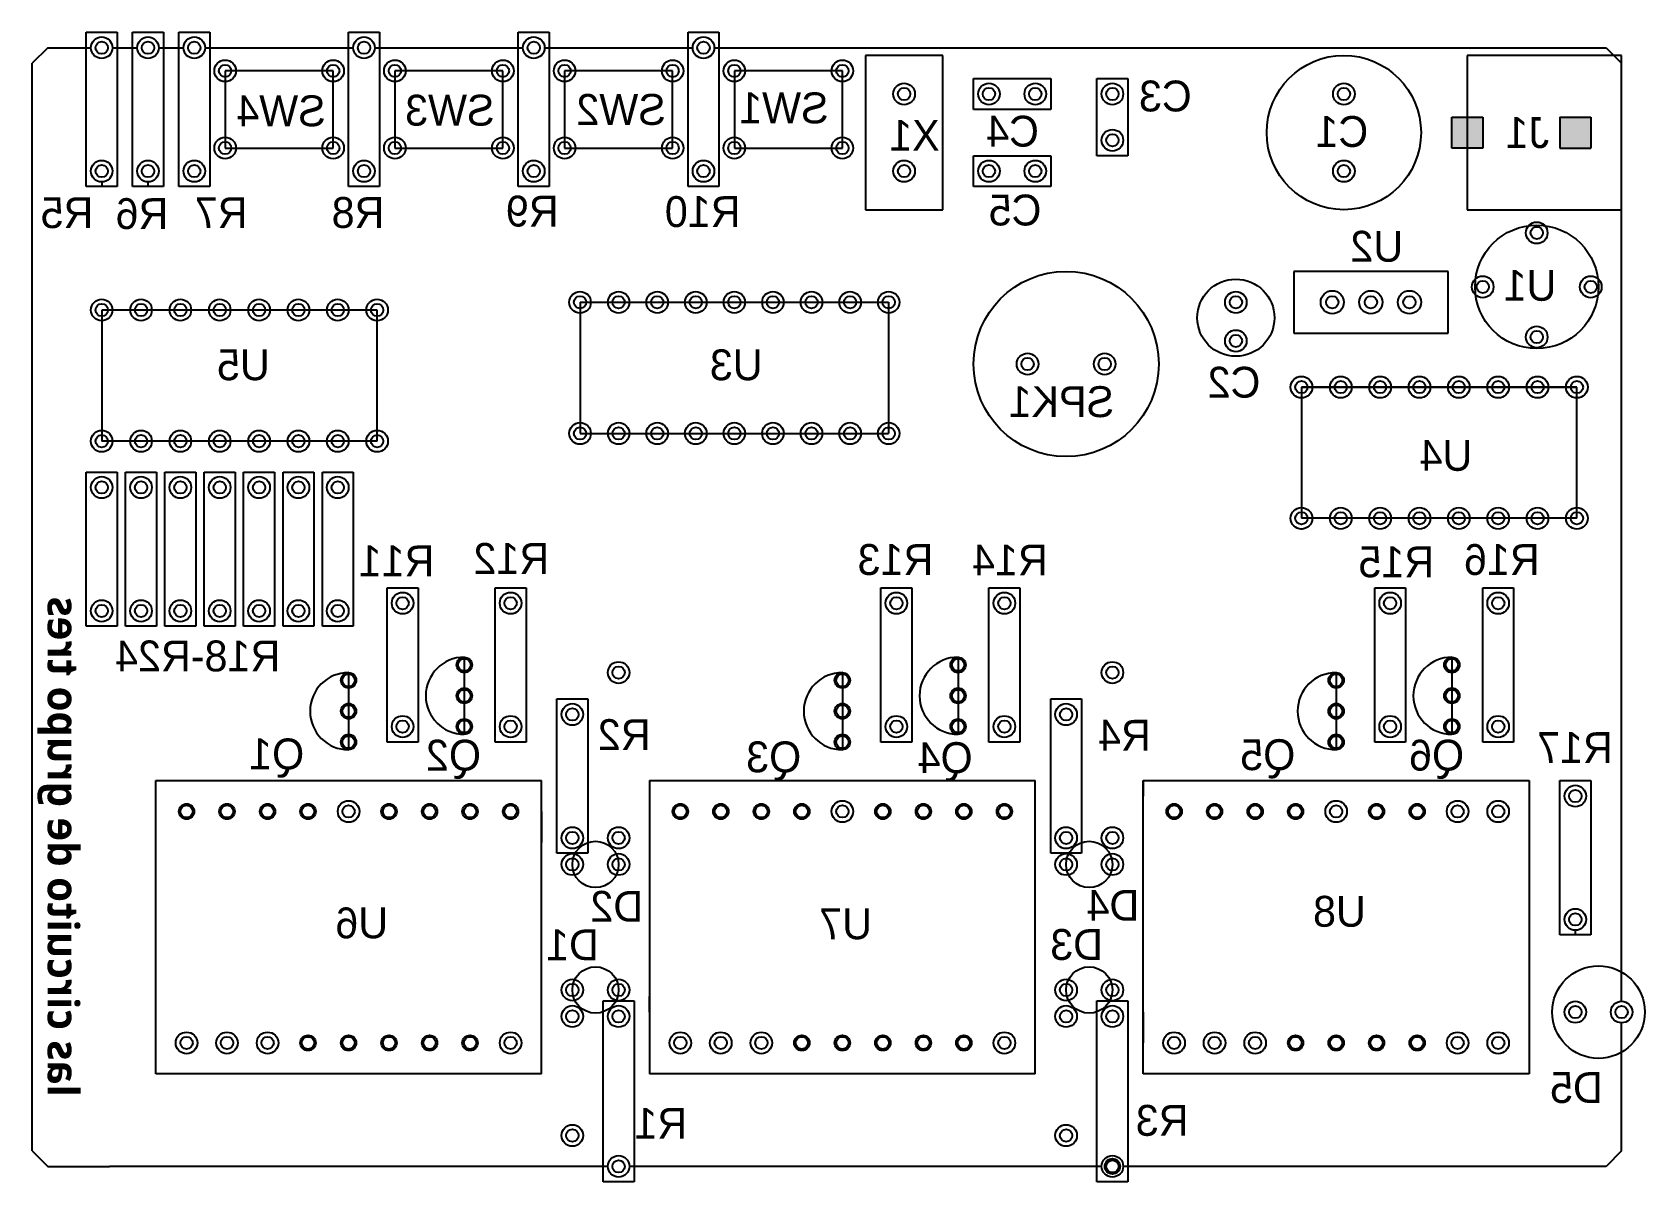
# Model space of a CAD drawing. Header units: inches. Extents: x 1 to 11.4, y 0.8 to 8.3.
import ezdxf

# ---------------------------------------------------------------- set-up
doc = ezdxf.new("R2010")
doc.units = ezdxf.units.IN
doc.header["$MEASUREMENT"] = 0

msp = doc.modelspace()

# ---------------------------------------------------------------- hatches: boundary and pattern name
h = msp.add_hatch(color=256)
h.paths.add_polyline_path([(10.167, 7.716), (10.267, 7.716), (10.367, 7.716), (10.367, 7.516), (10.167, 7.516)])
h.paths.add_polyline_path([(11.067, 7.716), (11.067, 7.516), (10.867, 7.516), (10.867, 7.716)])

# ---------------------------------------------------------------- linework, layer by layer
for p, q in [((1.317, 7.266), (1.317, 8.266)), ((1.317, 8.266), (1.517, 8.266)), ((1.517, 8.266), (1.517, 7.266)), ((1.617, 7.266), (1.617, 8.266)), ((1.617, 8.266), (1.817, 8.266)), ((1.817, 8.266), (1.817, 7.266)), ((1.917, 7.266), (1.917, 8.266)), ((1.917, 8.266), (2.117, 8.266)), ((2.117, 8.266), (2.117, 7.266)), ((3.017, 7.266), (3.017, 8.266)), ((3.017, 8.266), (3.217, 8.266)), ((3.217, 8.266), (3.217, 7.266)), ((4.117, 7.266), (4.117, 8.266)), ((4.117, 8.266), (4.317, 8.266)), ((4.317, 8.266), (4.317, 7.266)), ((5.217, 7.266), (5.217, 8.266)), ((5.217, 8.266), (5.417, 8.266)), ((5.417, 8.266), (5.417, 7.266)), ((1.067, 8.166), (0.967, 8.066)), ((1.067, 8.166), (1.347, 8.166)), ((1.487, 8.166), (1.647, 8.166)), ((1.787, 8.166), (1.947, 8.166)), ((2.087, 8.166), (3.047, 8.166)), ((3.187, 8.166), (4.147, 8.166)), ((4.287, 8.166), (5.247, 8.166)), ((5.387, 8.166), (11.167, 8.166)), ((11.167, 8.166), (11.267, 8.066)), ((0.967, 1.016), (0.967, 8.066)), ((6.367, 8.116), (6.367, 7.116)), ((6.867, 8.116), (6.367, 8.116)), ((6.867, 7.116), (6.867, 8.116)), ((10.267, 8.116), (10.267, 7.116)), ((11.267, 8.116), (10.267, 8.116)), ((11.267, 7.116), (11.267, 8.116)), ((11.267, 1.986), (11.267, 8.066)), ((2.917, 8.016), (2.217, 8.016)), ((2.217, 8.016), (2.217, 7.566)), ((2.217, 7.946), (2.217, 7.716)), ((2.847, 8.016), (2.287, 8.016)), ((2.917, 7.566), (2.917, 8.016)), ((2.917, 7.716), (2.917, 7.946)), ((4.017, 8.016), (3.317, 8.016)), ((3.317, 8.016), (3.317, 7.566)), ((3.317, 7.946), (3.317, 7.716)), ((3.947, 8.016), (3.387, 8.016)), ((4.017, 7.566), (4.017, 8.016)), ((4.017, 7.716), (4.017, 7.946)), ((5.117, 8.016), (4.417, 8.016)), ((4.417, 8.016), (4.417, 7.566)), ((4.417, 7.946), (4.417, 7.716)), ((5.047, 8.016), (4.487, 8.016)), ((5.117, 7.566), (5.117, 8.016)), ((5.117, 7.716), (5.117, 7.946)), ((6.217, 8.016), (5.517, 8.016)), ((5.517, 8.016), (5.517, 7.566)), ((5.517, 7.946), (5.517, 7.716)), ((6.147, 8.016), (5.587, 8.016)), ((6.217, 7.566), (6.217, 8.016)), ((6.217, 7.816), (6.217, 7.946)), ((7.067, 7.966), (7.567, 7.966)), ((7.067, 7.766), (7.067, 7.966)), ((7.567, 7.966), (7.567, 7.766)), ((7.867, 7.466), (7.867, 7.966)), ((7.867, 7.966), (8.067, 7.966)), ((8.067, 7.966), (8.067, 7.466)), ((7.567, 7.766), (7.067, 7.766)), ((10.167, 7.516), (10.167, 7.716)), ((10.167, 7.516), (10.167, 7.716)), ((10.167, 7.716), (10.267, 7.716)), ((10.167, 7.716), (10.267, 7.716)), ((10.267, 7.716), (10.367, 7.716)), ((10.267, 7.716), (10.367, 7.716)), ((10.367, 7.716), (10.367, 7.516)), ((10.367, 7.716), (10.367, 7.516)), ((10.867, 7.716), (11.067, 7.716)), ((10.867, 7.716), (11.067, 7.716)), ((10.867, 7.716), (10.867, 7.516)), ((10.867, 7.716), (10.867, 7.516)), ((11.067, 7.716), (11.067, 7.516)), ((11.067, 7.716), (11.067, 7.516)), ((2.217, 7.566), (2.217, 7.516)), ((2.917, 7.516), (2.917, 7.566)), ((3.317, 7.566), (3.317, 7.516)), ((4.017, 7.516), (4.017, 7.566)), ((4.417, 7.566), (4.417, 7.516)), ((5.117, 7.516), (5.117, 7.566)), ((5.517, 7.566), (5.517, 7.516)), ((6.217, 7.516), (6.217, 7.566)), ((2.217, 7.516), (2.917, 7.516)), ((2.287, 7.516), (2.847, 7.516)), ((3.317, 7.516), (4.017, 7.516)), ((3.387, 7.516), (3.947, 7.516)), ((4.417, 7.516), (5.117, 7.516)), ((4.487, 7.516), (5.047, 7.516)), ((5.517, 7.516), (6.217, 7.516)), ((5.587, 7.516), (6.147, 7.516)), ((7.067, 7.466), (7.567, 7.466)), ((7.067, 7.266), (7.067, 7.466)), ((7.567, 7.466), (7.567, 7.266)), ((8.067, 7.466), (7.867, 7.466)), ((10.367, 7.516), (10.167, 7.516)), ((10.367, 7.516), (10.167, 7.516)), ((10.867, 7.516), (11.067, 7.516)), ((10.867, 7.516), (11.067, 7.516)), ((1.517, 7.266), (1.317, 7.266)), ((1.417, 7.296), (1.417, 7.266)), ((1.817, 7.266), (1.617, 7.266)), ((1.717, 7.296), (1.717, 7.266)), ((2.117, 7.266), (1.917, 7.266)), ((3.217, 7.266), (3.017, 7.266)), ((4.317, 7.266), (4.117, 7.266)), ((5.417, 7.266), (5.217, 7.266)), ((7.567, 7.266), (7.067, 7.266)), ((6.367, 7.116), (6.867, 7.116)), ((10.267, 7.116), (11.267, 7.116)), ((10.142, 6.716), (9.142, 6.716)), ((9.142, 6.716), (9.142, 6.316)), ((10.142, 6.316), (10.142, 6.716)), ((4.517, 6.516), (6.517, 6.516)), ((4.517, 6.516), (6.517, 6.516)), ((4.517, 6.516), (4.517, 5.666)), ((6.517, 6.516), (6.517, 5.666)), ((1.417, 6.466), (1.417, 5.616)), ((3.202, 6.466), (1.417, 6.466)), ((3.202, 5.616), (3.202, 6.466)), ((3.202, 6.316), (3.202, 6.396)), ((6.517, 6.446), (6.517, 6.166)), ((9.142, 6.316), (10.142, 6.316)), ((10.977, 5.966), (9.192, 5.966)), ((9.192, 5.966), (10.977, 5.966)), ((9.192, 5.966), (9.192, 5.116)), ((10.977, 5.116), (10.977, 5.966)), ((10.977, 5.516), (10.977, 5.896)), ((4.517, 5.666), (6.517, 5.666)), ((3.202, 5.616), (1.417, 5.616)), ((10.977, 5.416), (10.977, 5.616)), ((1.317, 4.416), (1.317, 5.416)), ((1.317, 5.416), (1.517, 5.416)), ((1.517, 5.416), (1.517, 4.416)), ((1.572, 4.416), (1.572, 5.416)), ((1.572, 5.416), (1.772, 5.416)), ((1.772, 5.416), (1.772, 4.416)), ((1.827, 4.416), (1.827, 5.416)), ((1.827, 5.416), (2.027, 5.416)), ((2.027, 5.416), (2.027, 4.416)), ((2.082, 5.416), (2.282, 5.416)), ((2.082, 4.416), (2.082, 5.416)), ((2.282, 5.416), (2.282, 4.416)), ((2.337, 4.416), (2.337, 5.416)), ((2.337, 5.416), (2.537, 5.416)), ((2.537, 5.416), (2.537, 4.416)), ((2.592, 4.416), (2.592, 5.416)), ((2.592, 5.416), (2.792, 5.416)), ((2.792, 5.416), (2.792, 4.416)), ((2.847, 4.416), (2.847, 5.416)), ((2.847, 5.416), (3.047, 5.416)), ((3.047, 5.416), (3.047, 4.416)), ((1.317, 4.616), (1.317, 5.316)), ((1.317, 4.613), (1.317, 5.313)), ((1.517, 5.316), (1.517, 4.616)), ((1.517, 5.313), (1.517, 4.613)), ((1.572, 4.616), (1.572, 5.316)), ((1.572, 4.613), (1.572, 5.313)), ((1.772, 5.316), (1.772, 4.616)), ((1.772, 5.313), (1.772, 4.613)), ((1.827, 4.616), (1.827, 5.316)), ((1.827, 4.613), (1.827, 5.313)), ((2.027, 5.316), (2.027, 4.616)), ((2.027, 5.313), (2.027, 4.613)), ((2.082, 4.616), (2.082, 5.316)), ((2.082, 4.613), (2.082, 5.313)), ((2.282, 5.316), (2.282, 4.616)), ((2.282, 5.313), (2.282, 4.613)), ((2.337, 4.616), (2.337, 5.316)), ((2.337, 4.613), (2.337, 5.313)), ((2.537, 5.316), (2.537, 4.616)), ((2.537, 5.313), (2.537, 4.613)), ((2.592, 4.616), (2.592, 5.316)), ((2.592, 4.613), (2.592, 5.313)), ((2.792, 5.316), (2.792, 4.616)), ((2.792, 5.313), (2.792, 4.613)), ((2.847, 4.613), (2.847, 5.313)), ((3.047, 5.313), (3.047, 4.613)), ((9.192, 5.166), (9.192, 5.116)), ((10.977, 5.116), (9.192, 5.116)), ((9.192, 5.046), (9.192, 5.041)), ((3.267, 3.666), (3.267, 4.666)), ((3.267, 3.966), (3.267, 4.666)), ((3.267, 4.666), (3.467, 4.666)), ((3.267, 4.666), (3.467, 4.666)), ((3.467, 4.666), (3.467, 3.666)), ((3.467, 4.666), (3.467, 3.966)), ((3.967, 3.666), (3.967, 4.666)), ((3.967, 3.966), (3.967, 4.666)), ((3.967, 4.666), (4.167, 4.666)), ((3.967, 4.666), (4.167, 4.666)), ((4.167, 4.666), (4.167, 3.666)), ((4.167, 4.666), (4.167, 3.966)), ((6.467, 3.666), (6.467, 4.666)), ((6.467, 3.966), (6.467, 4.666)), ((6.467, 4.666), (6.667, 4.666)), ((6.467, 4.666), (6.667, 4.666)), ((6.667, 4.666), (6.667, 3.666)), ((6.667, 4.666), (6.667, 3.966)), ((7.167, 3.666), (7.167, 4.666)), ((7.167, 3.966), (7.167, 4.666)), ((7.167, 4.666), (7.367, 4.666)), ((7.167, 4.666), (7.367, 4.666)), ((7.367, 4.666), (7.367, 3.666)), ((7.367, 4.666), (7.367, 3.966)), ((9.667, 3.666), (9.667, 4.666)), ((9.667, 3.966), (9.667, 4.666)), ((9.667, 4.666), (9.867, 4.666)), ((9.667, 4.666), (9.867, 4.666)), ((9.867, 4.666), (9.867, 3.666)), ((9.867, 4.666), (9.867, 3.966)), ((10.367, 3.666), (10.367, 4.666)), ((10.367, 3.966), (10.367, 4.666)), ((10.367, 4.666), (10.567, 4.666)), ((10.367, 4.666), (10.567, 4.666)), ((10.567, 4.666), (10.567, 3.666)), ((10.567, 4.666), (10.567, 3.966)), ((3.267, 3.866), (3.267, 4.566)), ((3.267, 3.863), (3.267, 4.563)), ((3.467, 4.566), (3.467, 3.866)), ((3.467, 4.563), (3.467, 3.863)), ((3.967, 3.866), (3.967, 4.566)), ((3.967, 3.863), (3.967, 4.563)), ((4.167, 4.566), (4.167, 3.866)), ((4.167, 4.563), (4.167, 3.863)), ((6.467, 3.866), (6.467, 4.566)), ((6.467, 3.863), (6.467, 4.563)), ((6.667, 4.566), (6.667, 3.866)), ((6.667, 4.563), (6.667, 3.863)), ((7.167, 3.866), (7.167, 4.566)), ((7.167, 3.863), (7.167, 4.563)), ((7.367, 4.566), (7.367, 3.866)), ((7.367, 4.563), (7.367, 3.863)), ((9.667, 3.866), (9.667, 4.566)), ((9.667, 3.863), (9.667, 4.563)), ((9.867, 4.566), (9.867, 3.866)), ((9.867, 4.563), (9.867, 3.863)), ((10.367, 3.866), (10.367, 4.566)), ((10.367, 3.863), (10.367, 4.563)), ((10.567, 4.566), (10.567, 3.866)), ((10.567, 4.563), (10.567, 3.863)), ((1.517, 4.416), (1.317, 4.416)), ((1.517, 4.416), (1.487, 4.416)), ((1.517, 4.416), (1.517, 4.416)), ((1.772, 4.416), (1.572, 4.416)), ((1.772, 4.416), (1.742, 4.416)), ((1.772, 4.416), (1.772, 4.416)), ((2.027, 4.416), (1.827, 4.416)), ((2.027, 4.416), (1.997, 4.416)), ((2.027, 4.416), (2.027, 4.416)), ((2.282, 4.416), (2.082, 4.416)), ((2.282, 4.416), (2.252, 4.416)), ((2.282, 4.416), (2.282, 4.416)), ((2.537, 4.416), (2.337, 4.416)), ((2.537, 4.416), (2.507, 4.416)), ((2.537, 4.416), (2.537, 4.416)), ((2.792, 4.416), (2.592, 4.416)), ((2.767, 4.416), (2.754, 4.416)), ((2.792, 4.416), (2.762, 4.416)), ((2.792, 4.416), (2.792, 4.416)), ((3.047, 4.416), (2.847, 4.416)), ((3.047, 4.416), (3.017, 4.416)), ((3.047, 4.416), (3.047, 4.416)), ((3.767, 4.216), (3.767, 3.716)), ((6.967, 4.216), (6.967, 3.716)), ((10.167, 4.216), (10.167, 3.716)), ((3.017, 4.116), (3.017, 3.616)), ((3.017, 4.116), (3.017, 4.116)), ((6.217, 4.116), (6.217, 3.616)), ((9.417, 4.116), (9.417, 3.616)), ((4.367, 2.945), (4.367, 3.945)), ((4.367, 3.245), (4.367, 3.945)), ((4.367, 3.945), (4.567, 3.945)), ((4.367, 3.945), (4.567, 3.945)), ((4.567, 3.945), (4.567, 2.945)), ((4.567, 3.945), (4.567, 3.245)), ((7.567, 2.945), (7.567, 3.945)), ((7.567, 3.245), (7.567, 3.945)), ((7.567, 3.945), (7.767, 3.945)), ((7.567, 3.945), (7.767, 3.945)), ((7.767, 3.945), (7.767, 2.945)), ((7.767, 3.945), (7.767, 3.245)), ((4.367, 3.145), (4.367, 3.845)), ((4.367, 3.141), (4.367, 3.841)), ((4.567, 3.845), (4.567, 3.145)), ((4.567, 3.841), (4.567, 3.141)), ((7.567, 3.145), (7.567, 3.845)), ((7.567, 3.141), (7.567, 3.841)), ((7.767, 3.845), (7.767, 3.145)), ((7.767, 3.841), (7.767, 3.141)), ((3.467, 3.666), (3.267, 3.666)), ((3.467, 3.666), (3.437, 3.666)), ((3.467, 3.666), (3.467, 3.666)), ((3.767, 3.716), (3.767, 3.716)), ((4.167, 3.666), (3.967, 3.666)), ((4.167, 3.666), (4.137, 3.666)), ((4.167, 3.666), (4.167, 3.666)), ((6.667, 3.666), (6.467, 3.666)), ((6.667, 3.666), (6.637, 3.666)), ((6.667, 3.666), (6.667, 3.666)), ((7.367, 3.666), (7.167, 3.666)), ((7.367, 3.666), (7.337, 3.666)), ((7.367, 3.666), (7.367, 3.666)), ((9.867, 3.666), (9.667, 3.666)), ((9.867, 3.666), (9.837, 3.666)), ((9.867, 3.666), (9.867, 3.666)), ((10.567, 3.666), (10.367, 3.666)), ((10.567, 3.666), (10.537, 3.666)), ((10.567, 3.666), (10.567, 3.666)), ((4.367, 2.945), (4.367, 3.645)), ((4.567, 3.645), (4.567, 2.945)), ((7.567, 2.945), (7.567, 3.645)), ((7.767, 3.645), (7.767, 2.945)), ((1.767, 1.516), (1.767, 3.416)), ((1.767, 3.416), (1.967, 3.416)), ((1.967, 3.416), (4.267, 3.416)), ((3.642, 3.416), (3.836, 3.416)), ((3.936, 3.416), (4.267, 3.416)), ((4.267, 1.516), (4.267, 3.416)), ((4.267, 3.416), (4.267, 3.416)), ((4.967, 3.416), (7.467, 3.416)), ((4.967, 3.416), (4.967, 2.616)), ((4.967, 3.416), (4.967, 3.316)), ((5.398, 3.416), (5.592, 3.416)), ((6.742, 3.416), (7.136, 3.416)), ((6.842, 3.416), (7.036, 3.416)), ((7.467, 1.516), (7.467, 3.416)), ((7.467, 3.416), (7.467, 3.416)), ((8.167, 3.416), (10.667, 3.416)), ((8.167, 1.516), (8.167, 3.416)), ((8.167, 3.416), (8.167, 3.316)), ((8.598, 3.416), (8.792, 3.416)), ((9.911, 3.416), (10.367, 3.416)), ((10.667, 3.416), (10.667, 1.516)), ((10.867, 3.416), (11.067, 3.416)), ((10.867, 2.416), (10.867, 3.416)), ((11.067, 3.416), (11.067, 2.416)), ((10.867, 2.616), (10.867, 3.316)), ((10.867, 2.613), (10.867, 3.313)), ((11.067, 3.316), (11.067, 2.616)), ((11.067, 3.313), (11.067, 2.613)), ((4.267, 3.216), (4.267, 3.016)), ((4.267, 3.216), (4.267, 3.016)), ((7.467, 3.016), (7.467, 3.216)), ((7.467, 3.016), (7.467, 3.116)), ((10.867, 2.416), (10.867, 3.116)), ((11.067, 3.116), (11.067, 2.416)), ((4.267, 2.716), (4.267, 3.016)), ((4.267, 2.716), (4.267, 3.016)), ((4.567, 2.945), (4.367, 2.945)), ((4.567, 2.945), (4.367, 2.945)), ((4.567, 2.945), (4.537, 2.945)), ((4.567, 2.945), (4.567, 2.945)), ((7.467, 2.716), (7.467, 3.016)), ((7.767, 2.945), (7.567, 2.945)), ((7.767, 2.945), (7.567, 2.945)), ((7.767, 2.945), (7.737, 2.945)), ((7.767, 2.945), (7.767, 2.945)), ((4.267, 2.716), (4.267, 2.716)), ((4.967, 2.616), (4.967, 1.516)), ((11.067, 2.416), (10.867, 2.416)), ((11.067, 2.416), (10.867, 2.416)), ((10.967, 2.446), (10.967, 2.416)), ((11.067, 2.416), (11.037, 2.416)), ((11.067, 2.416), (11.067, 2.416)), ((4.667, 1.988), (4.867, 1.988)), ((4.667, 1.288), (4.667, 1.988)), ((4.867, 1.988), (4.867, 1.288)), ((4.967, 1.916), (4.967, 2.016)), ((7.867, 1.288), (7.867, 1.988)), ((7.867, 1.988), (8.067, 1.988)), ((8.067, 1.988), (8.067, 1.288)), ((8.167, 1.916), (8.167, 2.016)), ((4.967, 1.916), (4.967, 1.716)), ((4.967, 1.916), (4.967, 1.516)), ((4.967, 1.916), (4.967, 1.716)), ((8.167, 1.516), (8.167, 1.916)), ((8.167, 1.916), (8.167, 1.716)), ((11.267, 1.016), (11.267, 1.846)), ((4.267, 1.516), (1.767, 1.516)), ((7.467, 1.516), (4.967, 1.516)), ((10.667, 1.516), (8.167, 1.516)), ((4.667, 0.816), (4.667, 1.288)), ((4.867, 1.288), (4.867, 0.816)), ((7.867, 0.816), (7.867, 1.288)), ((8.067, 1.288), (8.067, 0.816)), ((0.967, 1.016), (1.067, 0.916)), ((11.267, 1.016), (11.167, 0.916)), ((1.067, 0.916), (1.467, 0.916)), ((4.697, 0.916), (1.467, 0.916)), ((7.897, 0.916), (4.837, 0.916)), ((11.167, 0.916), (8.037, 0.916)), ((4.867, 0.816), (4.667, 0.816)), ((8.067, 0.816), (7.867, 0.816))]:
    msp.add_line(p, q)
for centre, radius in [((1.417, 8.166), 0.07), ((1.417, 8.166), 0.04), ((1.717, 8.166), 0.07), ((1.717, 8.166), 0.04), ((2.017, 8.166), 0.07), ((2.017, 8.166), 0.04), ((3.117, 8.166), 0.07), ((3.117, 8.166), 0.04), ((4.217, 8.166), 0.07), ((4.217, 8.166), 0.04), ((5.317, 8.166), 0.07), ((5.317, 8.166), 0.04), ((2.217, 8.016), 0.07), ((2.217, 8.016), 0.04), ((2.917, 8.016), 0.07), ((2.917, 8.016), 0.04), ((3.317, 8.016), 0.07), ((3.317, 8.016), 0.04), ((4.017, 8.016), 0.07), ((4.017, 8.016), 0.04), ((4.417, 8.016), 0.07), ((4.417, 8.016), 0.04), ((5.117, 8.016), 0.07), ((5.117, 8.016), 0.04), ((5.517, 8.016), 0.07), ((5.517, 8.016), 0.04), ((6.217, 8.016), 0.07), ((6.217, 8.016), 0.04), ((9.467, 7.616), 0.5), ((6.617, 7.866), 0.07), ((6.617, 7.866), 0.04), ((7.167, 7.866), 0.07), ((7.167, 7.866), 0.04), ((7.467, 7.866), 0.07), ((7.467, 7.866), 0.04), ((7.967, 7.866), 0.07), ((7.967, 7.866), 0.04), ((9.467, 7.866), 0.07), ((9.467, 7.866), 0.04), ((7.967, 7.566), 0.07), ((2.217, 7.516), 0.07), ((2.217, 7.516), 0.04), ((2.917, 7.516), 0.07), ((2.917, 7.516), 0.04), ((3.317, 7.516), 0.07), ((3.317, 7.516), 0.04), ((4.017, 7.516), 0.07), ((4.017, 7.516), 0.04), ((4.417, 7.516), 0.07), ((4.417, 7.516), 0.04), ((5.117, 7.516), 0.07), ((5.117, 7.516), 0.04), ((5.517, 7.516), 0.07), ((5.517, 7.516), 0.04), ((6.217, 7.516), 0.07), ((6.217, 7.516), 0.04), ((7.967, 7.566), 0.04), ((1.417, 7.366), 0.07), ((1.717, 7.366), 0.07), ((2.017, 7.366), 0.07), ((3.117, 7.366), 0.07), ((4.217, 7.366), 0.07), ((5.317, 7.366), 0.07), ((6.617, 7.366), 0.07), ((7.167, 7.366), 0.07), ((7.467, 7.366), 0.07), ((9.467, 7.366), 0.07), ((1.417, 7.366), 0.04), ((1.717, 7.366), 0.04), ((2.017, 7.366), 0.04), ((3.117, 7.366), 0.04), ((4.217, 7.366), 0.04), ((5.317, 7.366), 0.04), ((6.617, 7.366), 0.04), ((7.167, 7.366), 0.04), ((7.467, 7.366), 0.04), ((9.467, 7.366), 0.04), ((10.717, 6.616), 0.4), ((10.717, 6.966), 0.07), ((10.717, 6.966), 0.04), ((7.667, 6.116), 0.6), ((4.517, 6.516), 0.07), ((4.767, 6.516), 0.07), ((5.017, 6.516), 0.07), ((5.267, 6.516), 0.07), ((5.517, 6.516), 0.07), ((5.767, 6.516), 0.07), ((6.017, 6.516), 0.07), ((6.267, 6.516), 0.07), ((6.517, 6.516), 0.07), ((8.767, 6.416), 0.25), ((8.767, 6.516), 0.07), ((9.392, 6.516), 0.075), ((9.642, 6.516), 0.075), ((9.892, 6.516), 0.075), ((10.367, 6.616), 0.07), ((10.367, 6.616), 0.04), ((11.067, 6.616), 0.07), ((11.067, 6.616), 0.04), ((1.417, 6.466), 0.07), ((1.417, 6.466), 0.04), ((1.672, 6.466), 0.07), ((1.672, 6.466), 0.04), ((1.927, 6.466), 0.07), ((1.927, 6.466), 0.04), ((2.182, 6.466), 0.07), ((2.182, 6.466), 0.04), ((2.437, 6.466), 0.07), ((2.437, 6.466), 0.04), ((2.692, 6.466), 0.07), ((2.692, 6.466), 0.04), ((2.947, 6.466), 0.07), ((2.947, 6.466), 0.04), ((3.202, 6.466), 0.07), ((3.202, 6.466), 0.04), ((4.517, 6.516), 0.04), ((4.767, 6.516), 0.04), ((5.017, 6.516), 0.04), ((5.267, 6.516), 0.04), ((5.517, 6.516), 0.04), ((5.767, 6.516), 0.04), ((6.017, 6.516), 0.04), ((6.267, 6.516), 0.04), ((6.517, 6.516), 0.04), ((8.767, 6.516), 0.04), ((9.392, 6.516), 0.04), ((9.642, 6.516), 0.04), ((9.892, 6.516), 0.04), ((8.767, 6.266), 0.07), ((8.767, 6.266), 0.04), ((10.717, 6.291), 0.07), ((10.717, 6.291), 0.04), ((7.417, 6.116), 0.07), ((7.917, 6.116), 0.07), ((7.417, 6.116), 0.04), ((7.917, 6.116), 0.04), ((9.192, 5.966), 0.07), ((9.192, 5.966), 0.04), ((9.447, 5.966), 0.07), ((9.447, 5.966), 0.04), ((9.702, 5.966), 0.07), ((9.702, 5.966), 0.04), ((9.957, 5.966), 0.07), ((9.957, 5.966), 0.04), ((10.212, 5.966), 0.07), ((10.212, 5.966), 0.04), ((10.467, 5.966), 0.07), ((10.467, 5.966), 0.04), ((10.722, 5.966), 0.07), ((10.722, 5.966), 0.04), ((10.977, 5.966), 0.07), ((10.977, 5.966), 0.04), ((1.417, 5.616), 0.07), ((1.417, 5.616), 0.04), ((1.672, 5.616), 0.07), ((1.672, 5.616), 0.04), ((1.927, 5.616), 0.07), ((1.927, 5.616), 0.04), ((2.182, 5.616), 0.07), ((2.182, 5.616), 0.04), ((2.437, 5.616), 0.07), ((2.437, 5.616), 0.04), ((2.692, 5.616), 0.07), ((2.692, 5.616), 0.04), ((2.947, 5.616), 0.07), ((2.947, 5.616), 0.04), ((3.202, 5.616), 0.07), ((3.202, 5.616), 0.04), ((4.517, 5.666), 0.07), ((4.517, 5.666), 0.04), ((4.767, 5.666), 0.07), ((4.767, 5.666), 0.04), ((5.017, 5.666), 0.07), ((5.017, 5.666), 0.04), ((5.267, 5.666), 0.07), ((5.267, 5.666), 0.04), ((5.517, 5.666), 0.07), ((5.517, 5.666), 0.04), ((5.767, 5.666), 0.07), ((5.767, 5.666), 0.04), ((6.017, 5.666), 0.07), ((6.017, 5.666), 0.04), ((6.267, 5.666), 0.07), ((6.267, 5.666), 0.04), ((6.517, 5.666), 0.07), ((6.517, 5.666), 0.04), ((1.417, 5.316), 0.07), ((1.417, 5.316), 0.04), ((1.672, 5.316), 0.07), ((1.672, 5.316), 0.04), ((1.927, 5.316), 0.07), ((1.927, 5.316), 0.04), ((2.182, 5.316), 0.07), ((2.182, 5.316), 0.04), ((2.437, 5.316), 0.07), ((2.437, 5.316), 0.04), ((2.692, 5.316), 0.07), ((2.692, 5.316), 0.04), ((2.947, 5.316), 0.07), ((2.947, 5.316), 0.04), ((9.192, 5.116), 0.07), ((9.192, 5.116), 0.04), ((9.447, 5.116), 0.07), ((9.447, 5.116), 0.04), ((9.702, 5.116), 0.07), ((9.702, 5.116), 0.04), ((9.957, 5.116), 0.07), ((9.957, 5.116), 0.04), ((10.212, 5.116), 0.07), ((10.212, 5.116), 0.04), ((10.467, 5.116), 0.07), ((10.467, 5.116), 0.04), ((10.722, 5.116), 0.07), ((10.722, 5.116), 0.04), ((10.977, 5.116), 0.07), ((10.977, 5.116), 0.04), ((3.367, 4.566), 0.07), ((3.367, 4.566), 0.04), ((4.067, 4.566), 0.07), ((4.067, 4.566), 0.04), ((6.567, 4.566), 0.07), ((6.567, 4.566), 0.04), ((7.267, 4.566), 0.07), ((7.267, 4.566), 0.04), ((9.767, 4.566), 0.07), ((9.767, 4.566), 0.04), ((10.467, 4.566), 0.07), ((10.467, 4.566), 0.04), ((1.417, 4.516), 0.07), ((1.417, 4.516), 0.04), ((1.672, 4.516), 0.07), ((1.672, 4.516), 0.04), ((1.927, 4.516), 0.07), ((1.927, 4.516), 0.04), ((2.182, 4.516), 0.07), ((2.182, 4.516), 0.04), ((2.437, 4.516), 0.07), ((2.437, 4.516), 0.04), ((2.692, 4.516), 0.07), ((2.692, 4.516), 0.04), ((2.947, 4.516), 0.07), ((2.947, 4.516), 0.04), ((3.767, 4.166), 0.05), ((3.767, 4.166), 0.04), ((4.767, 4.116), 0.07), ((6.967, 4.166), 0.05), ((6.967, 4.166), 0.04), ((7.967, 4.116), 0.07), ((10.167, 4.166), 0.05), ((10.167, 4.166), 0.04), ((3.017, 4.066), 0.05), ((3.017, 4.066), 0.04), ((4.767, 4.116), 0.04), ((6.217, 4.066), 0.05), ((6.217, 4.066), 0.04), ((7.967, 4.116), 0.04), ((9.417, 4.066), 0.05), ((9.417, 4.066), 0.04), ((3.767, 3.966), 0.05), ((3.767, 3.966), 0.04), ((6.967, 3.966), 0.05), ((6.967, 3.966), 0.04), ((10.167, 3.966), 0.05), ((10.167, 3.966), 0.04), ((3.017, 3.866), 0.05), ((3.017, 3.866), 0.04), ((4.467, 3.845), 0.07), ((4.467, 3.845), 0.04), ((6.217, 3.866), 0.05), ((6.217, 3.866), 0.04), ((7.667, 3.845), 0.07), ((7.667, 3.845), 0.04), ((9.417, 3.866), 0.05), ((9.417, 3.866), 0.04), ((3.367, 3.766), 0.07), ((3.367, 3.766), 0.04), ((3.767, 3.766), 0.05), ((3.767, 3.766), 0.04), ((4.067, 3.766), 0.07), ((4.067, 3.766), 0.04), ((6.567, 3.766), 0.07), ((6.567, 3.766), 0.04), ((6.967, 3.766), 0.05), ((6.967, 3.766), 0.04), ((7.267, 3.766), 0.07), ((7.267, 3.766), 0.04), ((9.767, 3.766), 0.07), ((9.767, 3.766), 0.04), ((10.167, 3.766), 0.05), ((10.167, 3.766), 0.04), ((10.467, 3.766), 0.07), ((10.467, 3.766), 0.04), ((3.017, 3.666), 0.05), ((3.017, 3.666), 0.04), ((6.217, 3.666), 0.05), ((6.217, 3.666), 0.04), ((9.417, 3.666), 0.05), ((9.417, 3.666), 0.04), ((10.967, 3.316), 0.07), ((10.967, 3.316), 0.04), ((1.967, 3.216), 0.05), ((1.967, 3.216), 0.04), ((2.229, 3.216), 0.05), ((2.229, 3.216), 0.04), ((2.492, 3.216), 0.05), ((2.492, 3.216), 0.04), ((2.754, 3.216), 0.05), ((2.754, 3.216), 0.04), ((3.017, 3.216), 0.07), ((3.017, 3.216), 0.04), ((3.279, 3.216), 0.05), ((3.279, 3.216), 0.04), ((3.542, 3.216), 0.05), ((3.542, 3.216), 0.04), ((3.804, 3.216), 0.05), ((3.804, 3.216), 0.04), ((4.067, 3.216), 0.05), ((4.067, 3.216), 0.04), ((5.167, 3.216), 0.05), ((5.167, 3.216), 0.04), ((5.429, 3.216), 0.05), ((5.429, 3.216), 0.04), ((5.692, 3.216), 0.05), ((5.692, 3.216), 0.04), ((5.954, 3.216), 0.05), ((5.954, 3.216), 0.04), ((6.217, 3.216), 0.07), ((6.217, 3.216), 0.04), ((6.479, 3.216), 0.05), ((6.479, 3.216), 0.04), ((6.742, 3.216), 0.05), ((6.742, 3.216), 0.04), ((7.004, 3.216), 0.05), ((7.004, 3.216), 0.04), ((7.267, 3.216), 0.05), ((7.267, 3.216), 0.04), ((8.367, 3.216), 0.05), ((8.367, 3.216), 0.04), ((8.629, 3.216), 0.05), ((8.629, 3.216), 0.04), ((8.892, 3.216), 0.05), ((8.892, 3.216), 0.04), ((9.154, 3.216), 0.05), ((9.154, 3.216), 0.04), ((9.417, 3.216), 0.07), ((9.417, 3.216), 0.04), ((9.679, 3.216), 0.05), ((9.679, 3.216), 0.04), ((9.942, 3.216), 0.05), ((9.942, 3.216), 0.04), ((10.204, 3.216), 0.07), ((10.204, 3.216), 0.04), ((10.467, 3.216), 0.07), ((10.467, 3.216), 0.04), ((4.467, 3.045), 0.07), ((4.467, 3.045), 0.04), ((4.767, 3.045), 0.07), ((4.767, 3.045), 0.04), ((7.667, 3.045), 0.07), ((7.667, 3.045), 0.04), ((7.967, 3.045), 0.07), ((7.967, 3.045), 0.04), ((4.467, 2.873), 0.07), ((4.617, 2.873), 0.15), ((4.767, 2.873), 0.07), ((7.667, 2.873), 0.07), ((7.817, 2.873), 0.15), ((7.967, 2.873), 0.07), ((4.467, 2.873), 0.04), ((4.767, 2.873), 0.04), ((7.667, 2.873), 0.04), ((7.967, 2.873), 0.04), ((10.967, 2.516), 0.07), ((10.967, 2.516), 0.04), ((4.617, 2.059), 0.15), ((7.817, 2.059), 0.15), ((11.117, 1.916), 0.3), ((4.467, 2.059), 0.07), ((4.467, 2.059), 0.04), ((4.767, 2.059), 0.07), ((4.767, 2.059), 0.04), ((7.667, 2.059), 0.07), ((7.667, 2.059), 0.04), ((7.967, 2.059), 0.07), ((7.967, 2.059), 0.04), ((10.967, 1.916), 0.07), ((11.267, 1.916), 0.07), ((4.467, 1.888), 0.07), ((4.467, 1.888), 0.04), ((4.767, 1.888), 0.07), ((4.767, 1.888), 0.04), ((7.667, 1.888), 0.07), ((7.667, 1.888), 0.04), ((7.967, 1.888), 0.07), ((7.967, 1.888), 0.04), ((10.967, 1.916), 0.04), ((11.267, 1.916), 0.04), ((1.967, 1.716), 0.07), ((2.229, 1.716), 0.07), ((2.492, 1.716), 0.07), ((4.067, 1.716), 0.07), ((5.167, 1.716), 0.07), ((5.429, 1.716), 0.07), ((5.692, 1.716), 0.07), ((7.267, 1.716), 0.07), ((8.367, 1.716), 0.07), ((8.629, 1.716), 0.07), ((8.892, 1.716), 0.07), ((10.204, 1.716), 0.07), ((10.467, 1.716), 0.07), ((1.967, 1.716), 0.04), ((2.229, 1.716), 0.04), ((2.492, 1.716), 0.04), ((2.754, 1.716), 0.05), ((2.754, 1.716), 0.04), ((3.017, 1.716), 0.05), ((3.017, 1.716), 0.04), ((3.279, 1.716), 0.05), ((3.279, 1.716), 0.04), ((3.542, 1.716), 0.05), ((3.542, 1.716), 0.04), ((3.804, 1.716), 0.05), ((3.804, 1.716), 0.04), ((4.067, 1.716), 0.04), ((5.167, 1.716), 0.04), ((5.429, 1.716), 0.04), ((5.692, 1.716), 0.04), ((5.954, 1.716), 0.05), ((5.954, 1.716), 0.04), ((6.217, 1.716), 0.05), ((6.217, 1.716), 0.04), ((6.479, 1.716), 0.05), ((6.479, 1.716), 0.04), ((6.742, 1.716), 0.05), ((6.742, 1.716), 0.04), ((7.004, 1.716), 0.05), ((7.004, 1.716), 0.04), ((7.267, 1.716), 0.04), ((8.367, 1.716), 0.04), ((8.629, 1.716), 0.04), ((8.892, 1.716), 0.04), ((9.154, 1.716), 0.05), ((9.154, 1.716), 0.04), ((9.417, 1.716), 0.05), ((9.417, 1.716), 0.04), ((9.679, 1.716), 0.05), ((9.679, 1.716), 0.04), ((9.942, 1.716), 0.05), ((9.942, 1.716), 0.04), ((10.204, 1.716), 0.04), ((10.467, 1.716), 0.04), ((4.467, 1.116), 0.07), ((4.467, 1.116), 0.04), ((7.667, 1.116), 0.07), ((7.667, 1.116), 0.04), ((4.767, 0.916), 0.07), ((4.767, 0.916), 0.04), ((7.967, 0.916), 0.07), ((7.967, 0.916), 0.05), ((7.967, 0.916), 0.04)]:
    msp.add_circle(centre, radius)
for centre in [(3.767, 3.966), (6.967, 3.966), (10.167, 3.966), (3.017, 3.866), (6.217, 3.866), (9.417, 3.866)]:
    msp.add_arc(centre, 0.25, 90, 270)

# ---------------------------------------------------------------- texts
at = {"extrusion": (0, 0, -1), "char_height": 0.2, "attachment_point": 1}
for s, insert, width, text_direction in [('C3', (8.481, 7.953), 0.6, (-1, 0, 0)), ('SW4', (2.869, 7.857), 0.6, (-1, 0, 0)), ('SW3', (3.963, 7.861), 0.6, (-1, 0, 0)), ('SW2', (5.073, 7.866), 0.6, (-1, 0, 0)), ('SW1', (6.128, 7.876), 0.6, (-1, 0, 0)), ('X1', (6.848, 7.698), 0.6, (-1, 0, 0)), ('C4', (7.491, 7.725), 0.6, (-1, 0, 0)), ('C1', (9.625, 7.723), 0.6, (-1, 0, 0)), ('J1', (10.797, 7.716), 0.6, (-1, 0, 0)), ('C5', (7.507, 7.214), 0.6, (-1, 0, 0)), ('R5', (1.363, 7.197), 0.6, (-1, 0, 0)), ('R6', (1.849, 7.191), 0.6, (-1, 0, 0)), ('R7', (2.362, 7.197), 0.6, (-1, 0, 0)), ('R8', (3.249, 7.198), 0.6, (-1, 0, 0)), ('R9', (4.378, 7.207), 0.6, (-1, 0, 0)), ('R10', (5.557, 7.204), 0.6, (-1, 0, 0)), ('U2', (9.851, 6.979), 0.6, (-1, 0, 0)), ('U1', (10.844, 6.726), 0.6, (-1, 0, 0)), ('U5', (2.506, 6.211), 0.6, (-1, 0, 0)), ('U3', (5.7, 6.211), 0.6, (-1, 0, 0)), ('C2', (8.926, 6.098), 0.6, (-1, 0, 0)), ('SPK1', (7.978, 5.972), 0.6, (-1, 0, 0)), ('U4', (10.299, 5.624), 0.6, (-1, 0, 0)), ('R11', (3.573, 4.94), 0.6, (-1, 0, 0)), ('R12', (4.317, 4.956), 0.6, (-1, 0, 0)), ('R13', (6.806, 4.949), 0.6, (-1, 0, 0)), ('R14', (7.548, 4.946), 0.6, (-1, 0, 0)), ('R15', (10.052, 4.934), 0.6, (-1, 0, 0)), ('R16', (10.736, 4.949), 0.6, (-1, 0, 0)), ('{\\fTrebuchet MS|b1|i0|c0|p34;las circuito de grupo tres}', (1.267, 1.366), 4, (0, 1, 0)), ('R18-R24', (2.574, 4.324), 0.6, (-1, 0, 0)), ('R2', (4.974, 3.814), 0.6, (-1, 0, 0)), ('R4', (8.216, 3.81), 0.6, (-1, 0, 0)), ('Q1', (2.729, 3.689), 0.6, (-1, 0, 0)), ('Q2', (3.875, 3.681), 0.6, (-1, 0, 0)), ('Q3', (5.95, 3.67), 0.6, (-1, 0, 0)), ('Q4', (7.061, 3.665), 0.6, (-1, 0, 0)), ('Q5', (9.152, 3.684), 0.6, (-1, 0, 0)), ('Q6', (10.246, 3.681), 0.6, (-1, 0, 0)), ('R17', (11.21, 3.73), 0.6, (-1, 0, 0)), ('D2', (4.926, 2.701), 0.6, (-1, 0, 0)), ('D4', (8.141, 2.708), 0.6, (-1, 0, 0)), ('U8', (9.609, 2.669), 0.6, (-1, 0, 0)), ('U6', (3.273, 2.594), 0.6, (-1, 0, 0)), ('U7', (6.409, 2.588), 0.6, (-1, 0, 0)), ('D1', (4.639, 2.452), 0.6, (-1, 0, 0)), ('D3', (7.906, 2.454), 0.6, (-1, 0, 0)), ('D5', (11.145, 1.527), 0.6, (-1, 0, 0)), ('R1', (5.211, 1.295), 0.6, (-1, 0, 0)), ('R3', (8.46, 1.314), 0.6, (-1, 0, 0))]:
    msp.add_mtext(s, dxfattribs=dict(at, insert=insert, width=width, text_direction=text_direction))

doc.saveas('drawing.dxf')
